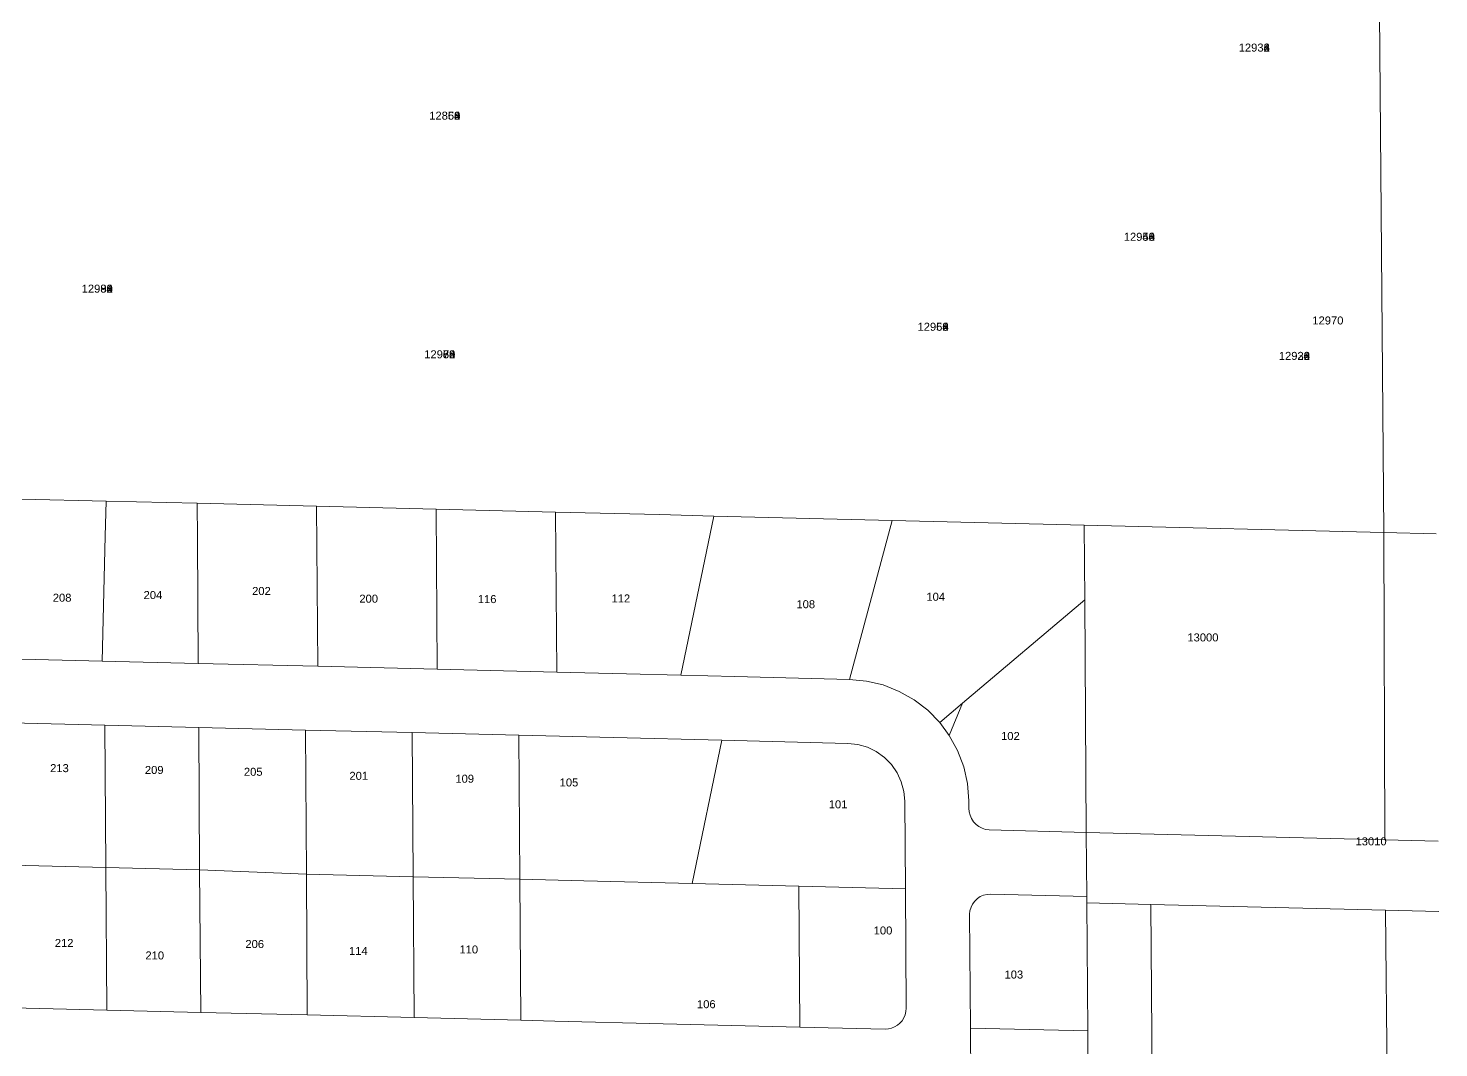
# Model space of a CAD drawing. Header units: feet. Extents: x 865220 to 2822444, y -2240498 to 975731.
# Drawn here: x 2810921 to 2812243, y 972913 to 973868 of the extents above; entities that cross this region are included whole.
import ezdxf
from ezdxf.enums import TextEntityAlignment as Align

# ---------------------------------------------------------------- set-up
doc = ezdxf.new("R2010")
doc.units = ezdxf.units.FT
doc.header["$LTSCALE"] = 0.015
doc.header["$MEASUREMENT"] = 0
doc.layers.add('Dakota County Addresses', color=7, linetype='Continuous')
doc.layers.add('Dakota County Parcels', color=7, linetype='Continuous')
doc.styles.add('Dimensions 100', font='arial.ttf')

# ---------------------------------------------------------------- blocks, each defined once
blk = doc.blocks.new('ACMAP_ANN_TEMPLATE_Dakota County Addresses')
at = {"layer": 'Dakota County Addresses', "style": 'Dimensions 100'}
blk.add_attdef('DakotaCountyAddress', text='', height=50, dxfattribs=at).set_placement((0, 0), align=Align.CENTER)

msp = doc.modelspace()

# ---------------------------------------------------------------- linework, layer by layer
at = {"layer": 'Dakota County Parcels', "lineweight": 5}
for p, q in [((2810914.9, 973427.1), (2810994.1, 973425.2)), ((2810994.1, 973425.2), (2811079.4, 973423.1)), ((2811079.4, 973423.1), (2811191.3, 973420.3)), ((2811192.3, 973270.4), (2811191.3, 973420.3)), ((2811191.3, 973420.3), (2811303.3, 973417.6)), ((2811304.3, 973267.6), (2811303.3, 973417.6)), ((2811303.3, 973417.6), (2811415.2, 973414.9)), ((2811416.3, 973264.9), (2811415.2, 973414.9)), ((2811532.5, 973262), (2811563.4, 973411.2)), ((2811563.4, 973411.2), (2811730.7, 973407.1)), ((2811690.7, 973258.1), (2811730.7, 973407.1)), ((2811730.7, 973407.1), (2811910.6, 973402.7)), ((2811910.6, 973402.7), (2812191.5, 973395.8)), ((2811911.1, 973332.7), (2811910.6, 973402.7)), ((2812191.5, 973395.8), (2812240.5, 973394.6)), ((2812192.5, 973107.9), (2812191.5, 973395.8)), ((2811796.7, 973235.7), (2811911.1, 973332.7)), ((2811912.6, 973114.7), (2811911.1, 973332.7)), ((2810902.5, 973277.5), (2810990.4, 973275.3)), ((2810990.4, 973275.3), (2811080.4, 973273.1)), ((2811080.4, 973273.1), (2811192.3, 973270.4)), ((2811192.3, 973270.4), (2811304.3, 973267.6)), ((2811304.3, 973267.6), (2811416.3, 973264.9)), ((2811775.3, 973217.7), (2811796.7, 973235.7)), ((2811784.2, 973205.6), (2811796.7, 973235.7)), ((2810904.9, 973217.4), (2810992.8, 973215.3)), ((2810992.8, 973215.3), (2811080.8, 973213.1)), ((2810993.8, 973081.8), (2810992.8, 973215.3)), ((2811081.7, 973079.6), (2811080.8, 973213.1)), ((2811080.8, 973213.1), (2811180.8, 973210.6)), ((2811180.8, 973210.6), (2811280.7, 973208.2)), ((2811181.7, 973075.7), (2811180.8, 973210.6)), ((2811280.7, 973208.2), (2811380.7, 973205.7)), ((2811281.7, 973073.2), (2811280.7, 973208.2)), ((2811784.2, 973205.6), (2811775.3, 973217.7)), ((2811381.6, 973070.8), (2811380.7, 973205.7)), ((2811543.1, 973066.8), (2811571, 973201.1)), ((2811743.1, 973061.9), (2811742.5, 973143.9)), ((2811802.5, 973144.4), (2811802.5, 973137.4)), ((2811821.5, 973117), (2811912.6, 973114.7)), ((2811912.6, 973114.7), (2812192.5, 973107.9)), ((2812192.5, 973107.9), (2812242.5, 973106.6)), ((2810905.8, 973083.9), (2810993.8, 973081.8)), ((2810994.7, 972948.3), (2810993.8, 973081.8)), ((2810993.8, 973081.8), (2811081.7, 973079.6)), ((2811082.7, 972946.1), (2811081.7, 973079.6)), ((2811081.7, 973079.6), (2811181.7, 973075.7)), ((2811181.7, 973075.7), (2811281.7, 973073.2)), ((2811182.6, 972943.7), (2811181.7, 973075.7)), ((2811281.7, 973073.2), (2811381.6, 973070.8)), ((2811282.6, 972941.2), (2811281.7, 973073.2)), ((2811382.6, 972938.8), (2811381.6, 973070.8)), ((2811644, 972932.3), (2811643.1, 973064.3)), ((2811643.1, 973064.3), (2811743.1, 973061.9)), ((2811743.8, 972949.9), (2811743.1, 973061.9)), ((2811823.1, 973056.9), (2811913, 973054.7)), ((2811913.1, 973048.7), (2811913, 973054.7)), ((2811804, 972931.4), (2811803.2, 973038)), ((2811913.9, 972928.7), (2811913.1, 973048.7)), ((2811913.1, 973048.7), (2811973.1, 973047.2)), ((2811975.8, 972651.3), (2811973.1, 973047.2)), ((2811973.1, 973047.2), (2812193, 973041.8)), ((2812196.7, 972645.9), (2812193, 973041.8)), ((2812193, 973041.8), (2812242.9, 973040.6)), ((2810906.7, 972950.4), (2810994.7, 972948.3)), ((2810994.7, 972948.3), (2811082.7, 972946.1)), ((2811082.7, 972946.1), (2811182.6, 972943.7)), ((2811182.6, 972943.7), (2811282.6, 972941.2)), ((2811282.6, 972941.2), (2811382.6, 972938.8)), ((2811644, 972932.3), (2811724, 972930.4)), ((2811804, 972931.4), (2811913.9, 972928.7)), ((2811804.4, 972869.4), (2811804, 972931.4)), ((2811914.9, 972788.7), (2811913.9, 972928.7))]:
    msp.add_line(p, q, dxfattribs=at)
for points in [[(2812191.5, 973395.8), (2812187.4, 973883.2), (2812187.4, 973883.2)], [(2810990.4, 973275.3), (2810993.3, 973392.2), (2810994.1, 973425.2)], [(2811080.4, 973273.1), (2811079.6, 973390.1), (2811079.4, 973423.1)], [(2811415.2, 973414.9), (2811512.6, 973412.5), (2811563.4, 973411.2)], [(2811416.3, 973264.9), (2811481.8, 973263.3), (2811532.5, 973262)], [(2811532.5, 973262), (2811583.3, 973260.8), (2811690.7, 973258.1)], [(2811775.3, 973217.7), (2811764.1, 973229.2), (2811751.3, 973239), (2811737.3, 973246.9), (2811722.4, 973252.9), (2811706.7, 973256.6), (2811690.7, 973258.1)], [(2811380.7, 973205.7), (2811469.4, 973203.6), (2811571, 973201.1)], [(2811571, 973201.1), (2811571, 973201.1), (2811689.2, 973198.2)], [(2811742.5, 973143.9), (2811741.6, 973153.2), (2811739.2, 973162.2), (2811735.3, 973170.7), (2811730, 973178.4), (2811723.4, 973185), (2811715.8, 973190.5), (2811707.5, 973194.5), (2811698.5, 973197.1), (2811689.2, 973198.2)], [(2811802.5, 973144.4), (2811801.2, 973160.5), (2811797.7, 973176.3), (2811792, 973191.4), (2811784.2, 973205.6)], [(2811802.5, 973137.4), (2811802.8, 973134), (2811803.7, 973130.8), (2811805.1, 973127.7), (2811807, 973124.8), (2811809.3, 973122.3), (2811812, 973120.3), (2811815, 973118.7), (2811818.2, 973117.6), (2811821.5, 973117)], [(2811913, 973054.7), (2811912.8, 973084.7), (2811912.6, 973114.7)], [(2811381.6, 973070.8), (2811441.7, 973069.3), (2811543.1, 973066.8)], [(2811543.1, 973066.8), (2811543.3, 973066.8), (2811643.1, 973064.3)], [(2811823.1, 973056.9), (2811819.7, 973056.7), (2811816.4, 973055.9), (2811813.3, 973054.6), (2811810.5, 973052.7), (2811808.1, 973050.4), (2811806.1, 973047.6), (2811804.6, 973044.6), (2811803.6, 973041.4), (2811803.2, 973038)], [(2811724, 972930.4), (2811727.1, 972930.6), (2811730.1, 972931.2), (2811733, 972932.4), (2811735.7, 972934), (2811738, 972935.9), (2811740.1, 972938.3), (2811741.7, 972940.9), (2811742.9, 972943.8), (2811743.6, 972946.8), (2811743.8, 972949.9)], [(2811382.6, 972938.8), (2811414.6, 972938), (2811516.2, 972935.5), (2811644, 972932.3)]]:
    msp.add_lwpolyline(points, dxfattribs=at)

# ---------------------------------------------------------------- block references
at = {"layer": 'Dakota County Addresses', "lineweight": 5, "xscale": 0.15, "yscale": 0.15, "zscale": 0.15}
for p, values in [((2812070, 973846.4), {'DakotaCountyAddress': '12938'}), ((2812070, 973846.4), {'DakotaCountyAddress': '12938'}), ((2812070, 973846.4), {'DakotaCountyAddress': '12932'}), ((2812070, 973846.4), {'DakotaCountyAddress': '12936'}), ((2812070, 973846.4), {'DakotaCountyAddress': '12934'}), ((2812070, 973846.4), {'DakotaCountyAddress': '12932'}), ((2812070, 973846.4), {'DakotaCountyAddress': '12934'}), ((2812070, 973846.4), {'DakotaCountyAddress': '12932'}), ((2812070, 973846.4), {'DakotaCountyAddress': '12934'}), ((2812070, 973846.4), {'DakotaCountyAddress': '12932'}), ((2812070, 973846.4), {'DakotaCountyAddress': '12936'}), ((2812070, 973846.4), {'DakotaCountyAddress': '12936'}), ((2812070, 973846.4), {'DakotaCountyAddress': '12936'}), ((2812070, 973846.4), {'DakotaCountyAddress': '12938'}), ((2812070, 973846.4), {'DakotaCountyAddress': '12932'}), ((2812070, 973846.4), {'DakotaCountyAddress': '12934'}), ((2812070, 973846.4), {'DakotaCountyAddress': '12932'}), ((2812070, 973846.4), {'DakotaCountyAddress': '12938'}), ((2812070, 973846.4), {'DakotaCountyAddress': '12936'}), ((2812070, 973846.4), {'DakotaCountyAddress': '12936'}), ((2812070, 973846.4), {'DakotaCountyAddress': '12938'}), ((2812070, 973846.4), {'DakotaCountyAddress': '12932'}), ((2812070, 973846.4), {'DakotaCountyAddress': '12936'}), ((2812070, 973846.4), {'DakotaCountyAddress': '12938'}), ((2812070, 973846.4), {'DakotaCountyAddress': '12934'}), ((2812070, 973846.4), {'DakotaCountyAddress': '12934'}), ((2812070, 973846.4), {'DakotaCountyAddress': '12934'}), ((2812070, 973846.4), {'DakotaCountyAddress': '12938'}), ((2811311.4, 973782.6), {'DakotaCountyAddress': '12866'}), ((2811311.4, 973782.6), {'DakotaCountyAddress': '12852'}), ((2811311.4, 973782.6), {'DakotaCountyAddress': '12860'}), ((2811311.4, 973782.6), {'DakotaCountyAddress': '12862'}), ((2811311.4, 973782.6), {'DakotaCountyAddress': '12866'}), ((2811311.4, 973782.6), {'DakotaCountyAddress': '12856'}), ((2811311.4, 973782.6), {'DakotaCountyAddress': '12854'}), ((2811311.4, 973782.6), {'DakotaCountyAddress': '12862'}), ((2811311.4, 973782.6), {'DakotaCountyAddress': '12864'}), ((2811311.4, 973782.6), {'DakotaCountyAddress': '12854'}), ((2811311.4, 973782.6), {'DakotaCountyAddress': '12866'}), ((2811311.4, 973782.6), {'DakotaCountyAddress': '12854'}), ((2811311.4, 973782.6), {'DakotaCountyAddress': '12856'}), ((2811311.4, 973782.6), {'DakotaCountyAddress': '12854'}), ((2811311.4, 973782.6), {'DakotaCountyAddress': '12860'}), ((2811311.4, 973782.6), {'DakotaCountyAddress': '12858'}), ((2811311.4, 973782.6), {'DakotaCountyAddress': '12854'}), ((2811311.4, 973782.6), {'DakotaCountyAddress': '12864'}), ((2811311.4, 973782.6), {'DakotaCountyAddress': '12866'}), ((2811311.4, 973782.6), {'DakotaCountyAddress': '12866'}), ((2811311.4, 973782.6), {'DakotaCountyAddress': '12852'}), ((2811311.4, 973782.6), {'DakotaCountyAddress': '12858'}), ((2811311.4, 973782.6), {'DakotaCountyAddress': '12862'}), ((2811311.4, 973782.6), {'DakotaCountyAddress': '12858'}), ((2811311.4, 973782.6), {'DakotaCountyAddress': '12856'}), ((2811311.4, 973782.6), {'DakotaCountyAddress': '12858'}), ((2811311.4, 973782.6), {'DakotaCountyAddress': '12862'}), ((2811311.4, 973782.6), {'DakotaCountyAddress': '12860'}), ((2811311.4, 973782.6), {'DakotaCountyAddress': '12858'}), ((2811311.4, 973782.6), {'DakotaCountyAddress': '12856'}), ((2811311.4, 973782.6), {'DakotaCountyAddress': '12854'}), ((2811311.4, 973782.6), {'DakotaCountyAddress': '12852'}), ((2811311.4, 973782.6), {'DakotaCountyAddress': '12864'}), ((2811311.4, 973782.6), {'DakotaCountyAddress': '12856'}), ((2811311.4, 973782.6), {'DakotaCountyAddress': '12862'}), ((2811311.4, 973782.6), {'DakotaCountyAddress': '12858'}), ((2811311.4, 973782.6), {'DakotaCountyAddress': '12860'}), ((2811311.4, 973782.6), {'DakotaCountyAddress': '12860'}), ((2811311.4, 973782.6), {'DakotaCountyAddress': '12860'}), ((2811311.4, 973782.6), {'DakotaCountyAddress': '12866'}), ((2811311.4, 973782.6), {'DakotaCountyAddress': '12852'}), ((2811311.4, 973782.6), {'DakotaCountyAddress': '12864'}), ((2811311.4, 973782.6), {'DakotaCountyAddress': '12864'}), ((2811311.4, 973782.6), {'DakotaCountyAddress': '12864'}), ((2811311.4, 973782.6), {'DakotaCountyAddress': '12852'}), ((2811311.4, 973782.6), {'DakotaCountyAddress': '12862'}), ((2811311.4, 973782.6), {'DakotaCountyAddress': '12864'}), ((2811311.4, 973782.6), {'DakotaCountyAddress': '12852'}), ((2811311.4, 973782.6), {'DakotaCountyAddress': '12860'}), ((2811311.4, 973782.6), {'DakotaCountyAddress': '12854'}), ((2811311.4, 973782.6), {'DakotaCountyAddress': '12866'}), ((2811311.4, 973782.6), {'DakotaCountyAddress': '12852'}), ((2811311.4, 973782.6), {'DakotaCountyAddress': '12858'}), ((2811311.4, 973782.6), {'DakotaCountyAddress': '12860'}), ((2811311.4, 973782.6), {'DakotaCountyAddress': '12856'}), ((2811311.4, 973782.6), {'DakotaCountyAddress': '12856'}), ((2811311.4, 973782.6), {'DakotaCountyAddress': '12862'}), ((2811962.3, 973669.1), {'DakotaCountyAddress': '12944'}), ((2811962.3, 973669.1), {'DakotaCountyAddress': '12942'}), ((2811962.3, 973669.1), {'DakotaCountyAddress': '12940'}), ((2811962.3, 973669.1), {'DakotaCountyAddress': '12952'}), ((2811962.3, 973669.1), {'DakotaCountyAddress': '12952'}), ((2811962.3, 973669.1), {'DakotaCountyAddress': '12948'}), ((2811962.3, 973669.1), {'DakotaCountyAddress': '12946'}), ((2811962.3, 973669.1), {'DakotaCountyAddress': '12940'}), ((2811962.3, 973669.1), {'DakotaCountyAddress': '12952'}), ((2811962.3, 973669.1), {'DakotaCountyAddress': '12950'}), ((2811962.3, 973669.1), {'DakotaCountyAddress': '12948'}), ((2811962.3, 973669.1), {'DakotaCountyAddress': '12950'}), ((2811962.3, 973669.1), {'DakotaCountyAddress': '12940'}), ((2811962.3, 973669.1), {'DakotaCountyAddress': '12942'}), ((2811962.3, 973669.1), {'DakotaCountyAddress': '12942'}), ((2811962.3, 973669.1), {'DakotaCountyAddress': '12946'}), ((2811962.3, 973669.1), {'DakotaCountyAddress': '12950'}), ((2811962.3, 973669.1), {'DakotaCountyAddress': '12952'}), ((2811962.3, 973669.1), {'DakotaCountyAddress': '12952'}), ((2811962.3, 973669.1), {'DakotaCountyAddress': '12946'}), ((2811962.3, 973669.1), {'DakotaCountyAddress': '12946'}), ((2811962.3, 973669.1), {'DakotaCountyAddress': '12944'}), ((2811962.3, 973669.1), {'DakotaCountyAddress': '12944'}), ((2811962.3, 973669.1), {'DakotaCountyAddress': '12948'}), ((2811962.3, 973669.1), {'DakotaCountyAddress': '12948'}), ((2811962.3, 973669.1), {'DakotaCountyAddress': '12950'}), ((2811962.3, 973669.1), {'DakotaCountyAddress': '12944'}), ((2811962.3, 973669.1), {'DakotaCountyAddress': '12944'}), ((2811962.3, 973669.1), {'DakotaCountyAddress': '12942'}), ((2811962.3, 973669.1), {'DakotaCountyAddress': '12952'}), ((2811962.3, 973669.1), {'DakotaCountyAddress': '12942'}), ((2811962.3, 973669.1), {'DakotaCountyAddress': '12940'}), ((2811962.3, 973669.1), {'DakotaCountyAddress': '12946'}), ((2811962.3, 973669.1), {'DakotaCountyAddress': '12952'}), ((2811962.3, 973669.1), {'DakotaCountyAddress': '12940'}), ((2811962.3, 973669.1), {'DakotaCountyAddress': '12948'}), ((2811962.3, 973669.1), {'DakotaCountyAddress': '12948'}), ((2811962.3, 973669.1), {'DakotaCountyAddress': '12942'}), ((2811962.3, 973669.1), {'DakotaCountyAddress': '12950'}), ((2811962.3, 973669.1), {'DakotaCountyAddress': '12946'}), ((2811962.3, 973669.1), {'DakotaCountyAddress': '12944'}), ((2811962.3, 973669.1), {'DakotaCountyAddress': '12944'}), ((2811962.3, 973669.1), {'DakotaCountyAddress': '12950'}), ((2811962.3, 973669.1), {'DakotaCountyAddress': '12940'}), ((2811962.3, 973669.1), {'DakotaCountyAddress': '12948'}), ((2811962.3, 973669.1), {'DakotaCountyAddress': '12940'}), ((2811962.3, 973669.1), {'DakotaCountyAddress': '12942'}), ((2811962.3, 973669.1), {'DakotaCountyAddress': '12946'}), ((2811962.3, 973669.1), {'DakotaCountyAddress': '12950'}), ((2810985.7, 973620.5), {'DakotaCountyAddress': '12990'}), ((2810985.7, 973620.5), {'DakotaCountyAddress': '12982'}), ((2810985.7, 973620.5), {'DakotaCountyAddress': '12990'}), ((2810985.7, 973620.5), {'DakotaCountyAddress': '12982'}), ((2810985.7, 973620.5), {'DakotaCountyAddress': '12992'}), ((2810985.7, 973620.5), {'DakotaCountyAddress': '12990'}), ((2810985.7, 973620.5), {'DakotaCountyAddress': '12984'}), ((2810985.7, 973620.5), {'DakotaCountyAddress': '12984'}), ((2810985.7, 973620.5), {'DakotaCountyAddress': '12988'}), ((2810985.7, 973620.5), {'DakotaCountyAddress': '12982'}), ((2810985.7, 973620.5), {'DakotaCountyAddress': '12982'}), ((2810985.7, 973620.5), {'DakotaCountyAddress': '12986'}), ((2810985.7, 973620.5), {'DakotaCountyAddress': '12982'}), ((2810985.7, 973620.5), {'DakotaCountyAddress': '12988'}), ((2810985.7, 973620.5), {'DakotaCountyAddress': '12992'}), ((2810985.7, 973620.5), {'DakotaCountyAddress': '12988'}), ((2810985.7, 973620.5), {'DakotaCountyAddress': '12984'}), ((2810985.7, 973620.5), {'DakotaCountyAddress': '12986'}), ((2810985.7, 973620.5), {'DakotaCountyAddress': '12982'}), ((2810985.7, 973620.5), {'DakotaCountyAddress': '12988'}), ((2810985.7, 973620.5), {'DakotaCountyAddress': '12992'}), ((2810985.7, 973620.5), {'DakotaCountyAddress': '12984'}), ((2810985.7, 973620.5), {'DakotaCountyAddress': '12992'}), ((2810985.7, 973620.5), {'DakotaCountyAddress': '12990'}), ((2810985.7, 973620.5), {'DakotaCountyAddress': '12986'}), ((2810985.7, 973620.5), {'DakotaCountyAddress': '12992'}), ((2810985.7, 973620.5), {'DakotaCountyAddress': '12984'}), ((2810985.7, 973620.5), {'DakotaCountyAddress': '12992'}), ((2810985.7, 973620.5), {'DakotaCountyAddress': '12990'}), ((2810985.7, 973620.5), {'DakotaCountyAddress': '12992'}), ((2810985.7, 973620.5), {'DakotaCountyAddress': '12988'}), ((2810985.7, 973620.5), {'DakotaCountyAddress': '12984'}), ((2810985.7, 973620.5), {'DakotaCountyAddress': '12982'}), ((2810985.7, 973620.5), {'DakotaCountyAddress': '12990'}), ((2810985.7, 973620.5), {'DakotaCountyAddress': '12986'}), ((2810985.7, 973620.5), {'DakotaCountyAddress': '12988'}), ((2810985.7, 973620.5), {'DakotaCountyAddress': '12982'}), ((2810985.7, 973620.5), {'DakotaCountyAddress': '12984'}), ((2810985.7, 973620.5), {'DakotaCountyAddress': '12988'}), ((2810985.7, 973620.5), {'DakotaCountyAddress': '12986'}), ((2810985.7, 973620.5), {'DakotaCountyAddress': '12990'}), ((2810985.7, 973620.5), {'DakotaCountyAddress': '12986'}), ((2810985.7, 973620.5), {'DakotaCountyAddress': '12986'}), ((2811769, 973584.8), {'DakotaCountyAddress': '12962'}), ((2811769, 973584.8), {'DakotaCountyAddress': '12960'}), ((2811769, 973584.8), {'DakotaCountyAddress': '12962'}), ((2811769, 973584.8), {'DakotaCountyAddress': '12964'}), ((2811769, 973584.8), {'DakotaCountyAddress': '12964'}), ((2811769, 973584.8), {'DakotaCountyAddress': '12956'}), ((2811769, 973584.8), {'DakotaCountyAddress': '12962'}), ((2811769, 973584.8), {'DakotaCountyAddress': '12962'}), ((2811769, 973584.8), {'DakotaCountyAddress': '12956'}), ((2811769, 973584.8), {'DakotaCountyAddress': '12954'}), ((2811769, 973584.8), {'DakotaCountyAddress': '12958'}), ((2811769, 973584.8), {'DakotaCountyAddress': '12960'}), ((2811769, 973584.8), {'DakotaCountyAddress': '12964'}), ((2811769, 973584.8), {'DakotaCountyAddress': '12958'}), ((2811769, 973584.8), {'DakotaCountyAddress': '12958'}), ((2811769, 973584.8), {'DakotaCountyAddress': '12958'}), ((2811769, 973584.8), {'DakotaCountyAddress': '12954'}), ((2811769, 973584.8), {'DakotaCountyAddress': '12960'}), ((2811769, 973584.8), {'DakotaCountyAddress': '12956'}), ((2811769, 973584.8), {'DakotaCountyAddress': '12954'}), ((2811769, 973584.8), {'DakotaCountyAddress': '12960'}), ((2811769, 973584.8), {'DakotaCountyAddress': '12960'}), ((2811769, 973584.8), {'DakotaCountyAddress': '12954'}), ((2811769, 973584.8), {'DakotaCountyAddress': '12962'}), ((2811769, 973584.8), {'DakotaCountyAddress': '12954'}), ((2811769, 973584.8), {'DakotaCountyAddress': '12958'}), ((2811769, 973584.8), {'DakotaCountyAddress': '12956'}), ((2811769, 973584.8), {'DakotaCountyAddress': '12964'}), ((2811769, 973584.8), {'DakotaCountyAddress': '12954'}), ((2811769, 973584.8), {'DakotaCountyAddress': '12958'}), ((2811769, 973584.8), {'DakotaCountyAddress': '12960'}), ((2811769, 973584.8), {'DakotaCountyAddress': '12964'}), ((2811769, 973584.8), {'DakotaCountyAddress': '12964'}), ((2811769, 973584.8), {'DakotaCountyAddress': '12958'}), ((2811769, 973584.8), {'DakotaCountyAddress': '12956'}), ((2811769, 973584.8), {'DakotaCountyAddress': '12964'}), ((2811769, 973584.8), {'DakotaCountyAddress': '12960'}), ((2811769, 973584.8), {'DakotaCountyAddress': '12962'}), ((2811769, 973584.8), {'DakotaCountyAddress': '12962'}), ((2811769, 973584.8), {'DakotaCountyAddress': '12954'}), ((2811769, 973584.8), {'DakotaCountyAddress': '12956'}), ((2811769, 973584.8), {'DakotaCountyAddress': '12956'}), ((2812139, 973590.7), {'DakotaCountyAddress': '12970'}), ((2811306.7, 973559), {'DakotaCountyAddress': '12980'}), ((2811306.7, 973559), {'DakotaCountyAddress': '12970'}), ((2811306.7, 973559), {'DakotaCountyAddress': '12980'}), ((2811306.7, 973559), {'DakotaCountyAddress': '12968'}), ((2811306.7, 973559), {'DakotaCountyAddress': '12978'}), ((2811306.7, 973559), {'DakotaCountyAddress': '12970'}), ((2811306.7, 973559), {'DakotaCountyAddress': '12976'}), ((2811306.7, 973559), {'DakotaCountyAddress': '12978'}), ((2811306.7, 973559), {'DakotaCountyAddress': '12972'}), ((2811306.7, 973559), {'DakotaCountyAddress': '12974'}), ((2811306.7, 973559), {'DakotaCountyAddress': '12976'}), ((2811306.7, 973559), {'DakotaCountyAddress': '12976'}), ((2811306.7, 973559), {'DakotaCountyAddress': '12972'}), ((2811306.7, 973559), {'DakotaCountyAddress': '12980'}), ((2811306.7, 973559), {'DakotaCountyAddress': '12966'}), ((2811306.7, 973559), {'DakotaCountyAddress': '12968'}), ((2811306.7, 973559), {'DakotaCountyAddress': '12970'}), ((2811306.7, 973559), {'DakotaCountyAddress': '12976'}), ((2811306.7, 973559), {'DakotaCountyAddress': '12978'}), ((2811306.7, 973559), {'DakotaCountyAddress': '12968'}), ((2811306.7, 973559), {'DakotaCountyAddress': '12966'}), ((2811306.7, 973559), {'DakotaCountyAddress': '12970'}), ((2811306.7, 973559), {'DakotaCountyAddress': '12978'}), ((2811306.7, 973559), {'DakotaCountyAddress': '12972'}), ((2811306.7, 973559), {'DakotaCountyAddress': '12966'}), ((2811306.7, 973559), {'DakotaCountyAddress': '12966'}), ((2811306.7, 973559), {'DakotaCountyAddress': '12968'}), ((2811306.7, 973559), {'DakotaCountyAddress': '12978'}), ((2811306.7, 973559), {'DakotaCountyAddress': '12976'}), ((2811306.7, 973559), {'DakotaCountyAddress': '12978'}), ((2811306.7, 973559), {'DakotaCountyAddress': '12966'}), ((2811306.7, 973559), {'DakotaCountyAddress': '12974'}), ((2811306.7, 973559), {'DakotaCountyAddress': '12974'}), ((2811306.7, 973559), {'DakotaCountyAddress': '12980'}), ((2811306.7, 973559), {'DakotaCountyAddress': '12978'}), ((2811306.7, 973559), {'DakotaCountyAddress': '12974'}), ((2811306.7, 973559), {'DakotaCountyAddress': '12970'}), ((2811306.7, 973559), {'DakotaCountyAddress': '12968'}), ((2811306.7, 973559), {'DakotaCountyAddress': '12972'}), ((2811306.7, 973559), {'DakotaCountyAddress': '12974'}), ((2811306.7, 973559), {'DakotaCountyAddress': '12976'}), ((2811306.7, 973559), {'DakotaCountyAddress': '12966'}), ((2811306.7, 973559), {'DakotaCountyAddress': '12980'}), ((2811306.7, 973559), {'DakotaCountyAddress': '12970'}), ((2811306.7, 973559), {'DakotaCountyAddress': '12972'}), ((2811306.7, 973559), {'DakotaCountyAddress': '12976'}), ((2811306.7, 973559), {'DakotaCountyAddress': '12966'}), ((2811306.7, 973559), {'DakotaCountyAddress': '12972'}), ((2811306.7, 973559), {'DakotaCountyAddress': '12980'}), ((2811306.7, 973559), {'DakotaCountyAddress': '12966'}), ((2811306.7, 973559), {'DakotaCountyAddress': '12980'}), ((2811306.7, 973559), {'DakotaCountyAddress': '12968'}), ((2811306.7, 973559), {'DakotaCountyAddress': '12974'}), ((2811306.7, 973559), {'DakotaCountyAddress': '12974'}), ((2811306.7, 973559), {'DakotaCountyAddress': '12972'}), ((2811306.7, 973559), {'DakotaCountyAddress': '12968'}), ((2812107.6, 973557.5), {'DakotaCountyAddress': '12924'}), ((2812107.6, 973557.5), {'DakotaCountyAddress': '12928'}), ((2812107.6, 973557.5), {'DakotaCountyAddress': '12926'}), ((2812107.6, 973557.5), {'DakotaCountyAddress': '12928'}), ((2812107.6, 973557.5), {'DakotaCountyAddress': '12920'}), ((2812107.6, 973557.5), {'DakotaCountyAddress': '12924'}), ((2812107.6, 973557.5), {'DakotaCountyAddress': '12920'}), ((2812107.6, 973557.5), {'DakotaCountyAddress': '12926'}), ((2812107.6, 973557.5), {'DakotaCountyAddress': '12926'}), ((2812107.6, 973557.5), {'DakotaCountyAddress': '12922'}), ((2812107.6, 973557.5), {'DakotaCountyAddress': '12930'}), ((2812107.6, 973557.5), {'DakotaCountyAddress': '12922'}), ((2812107.6, 973557.5), {'DakotaCountyAddress': '12930'}), ((2812107.6, 973557.5), {'DakotaCountyAddress': '12924'}), ((2812107.6, 973557.5), {'DakotaCountyAddress': '12928'}), ((2812107.6, 973557.5), {'DakotaCountyAddress': '12926'}), ((2812107.6, 973557.5), {'DakotaCountyAddress': '12930'}), ((2812107.6, 973557.5), {'DakotaCountyAddress': '12920'}), ((2812107.6, 973557.5), {'DakotaCountyAddress': '12928'}), ((2812107.6, 973557.5), {'DakotaCountyAddress': '12924'}), ((2812107.6, 973557.5), {'DakotaCountyAddress': '12922'}), ((2812107.6, 973557.5), {'DakotaCountyAddress': '12920'}), ((2812107.6, 973557.5), {'DakotaCountyAddress': '12930'}), ((2812107.6, 973557.5), {'DakotaCountyAddress': '12920'}), ((2812107.6, 973557.5), {'DakotaCountyAddress': '12924'}), ((2812107.6, 973557.5), {'DakotaCountyAddress': '12924'}), ((2812107.6, 973557.5), {'DakotaCountyAddress': '12922'}), ((2812107.6, 973557.5), {'DakotaCountyAddress': '12930'}), ((2812107.6, 973557.5), {'DakotaCountyAddress': '12926'}), ((2812107.6, 973557.5), {'DakotaCountyAddress': '12922'}), ((2812107.6, 973557.5), {'DakotaCountyAddress': '12922'}), ((2812107.6, 973557.5), {'DakotaCountyAddress': '12922'}), ((2812107.6, 973557.5), {'DakotaCountyAddress': '12926'}), ((2812107.6, 973557.5), {'DakotaCountyAddress': '12928'}), ((2812107.6, 973557.5), {'DakotaCountyAddress': '12924'}), ((2812107.6, 973557.5), {'DakotaCountyAddress': '12930'}), ((2812107.6, 973557.5), {'DakotaCountyAddress': '12930'}), ((2812107.6, 973557.5), {'DakotaCountyAddress': '12928'}), ((2812107.6, 973557.5), {'DakotaCountyAddress': '12920'}), ((2812107.6, 973557.5), {'DakotaCountyAddress': '12920'}), ((2812107.6, 973557.5), {'DakotaCountyAddress': '12926'}), ((2812107.6, 973557.5), {'DakotaCountyAddress': '12928'}), ((2811037.9, 973333.4), {'DakotaCountyAddress': '204'}), ((2811139.6, 973337.2), {'DakotaCountyAddress': '202'}), ((2810952.8, 973330.9), {'DakotaCountyAddress': '208'}), ((2811240.1, 973330), {'DakotaCountyAddress': '200'}), ((2811351.1, 973329.6), {'DakotaCountyAddress': '116'}), ((2811476.4, 973330.2), {'DakotaCountyAddress': '112'}), ((2811649.7, 973324.8), {'DakotaCountyAddress': '108'}), ((2811771.5, 973331.8), {'DakotaCountyAddress': '104'}), ((2812021.9, 973293.7), {'DakotaCountyAddress': '13000'}), ((2811841.5, 973201.3), {'DakotaCountyAddress': '102'}), ((2810950.3, 973171.2), {'DakotaCountyAddress': '213'}), ((2811039.1, 973169.5), {'DakotaCountyAddress': '209'}), ((2811131.9, 973167.8), {'DakotaCountyAddress': '205'}), ((2811230.8, 973164), {'DakotaCountyAddress': '201'}), ((2811330.1, 973161.3), {'DakotaCountyAddress': '109'}), ((2811427.8, 973157.8), {'DakotaCountyAddress': '105'}), ((2811680, 973137.3), {'DakotaCountyAddress': '101'}), ((2812179.5, 973102.6), {'DakotaCountyAddress': '13010'}), ((2811722.1, 973019.1), {'DakotaCountyAddress': '100'}), ((2810954.7, 973007.4), {'DakotaCountyAddress': '212'}), ((2811133.3, 973006.4), {'DakotaCountyAddress': '206'}), ((2811039.6, 972995.7), {'DakotaCountyAddress': '210'}), ((2811230.4, 972999.9), {'DakotaCountyAddress': '114'}), ((2811333.9, 973001.3), {'DakotaCountyAddress': '110'}), ((2811844.7, 972977.8), {'DakotaCountyAddress': '103'}), ((2811556.5, 972950), {'DakotaCountyAddress': '106'})]:
    msp.add_blockref('ACMAP_ANN_TEMPLATE_Dakota County Addresses', p, dxfattribs=at).add_auto_attribs(values)

doc.saveas('drawing.dxf')
